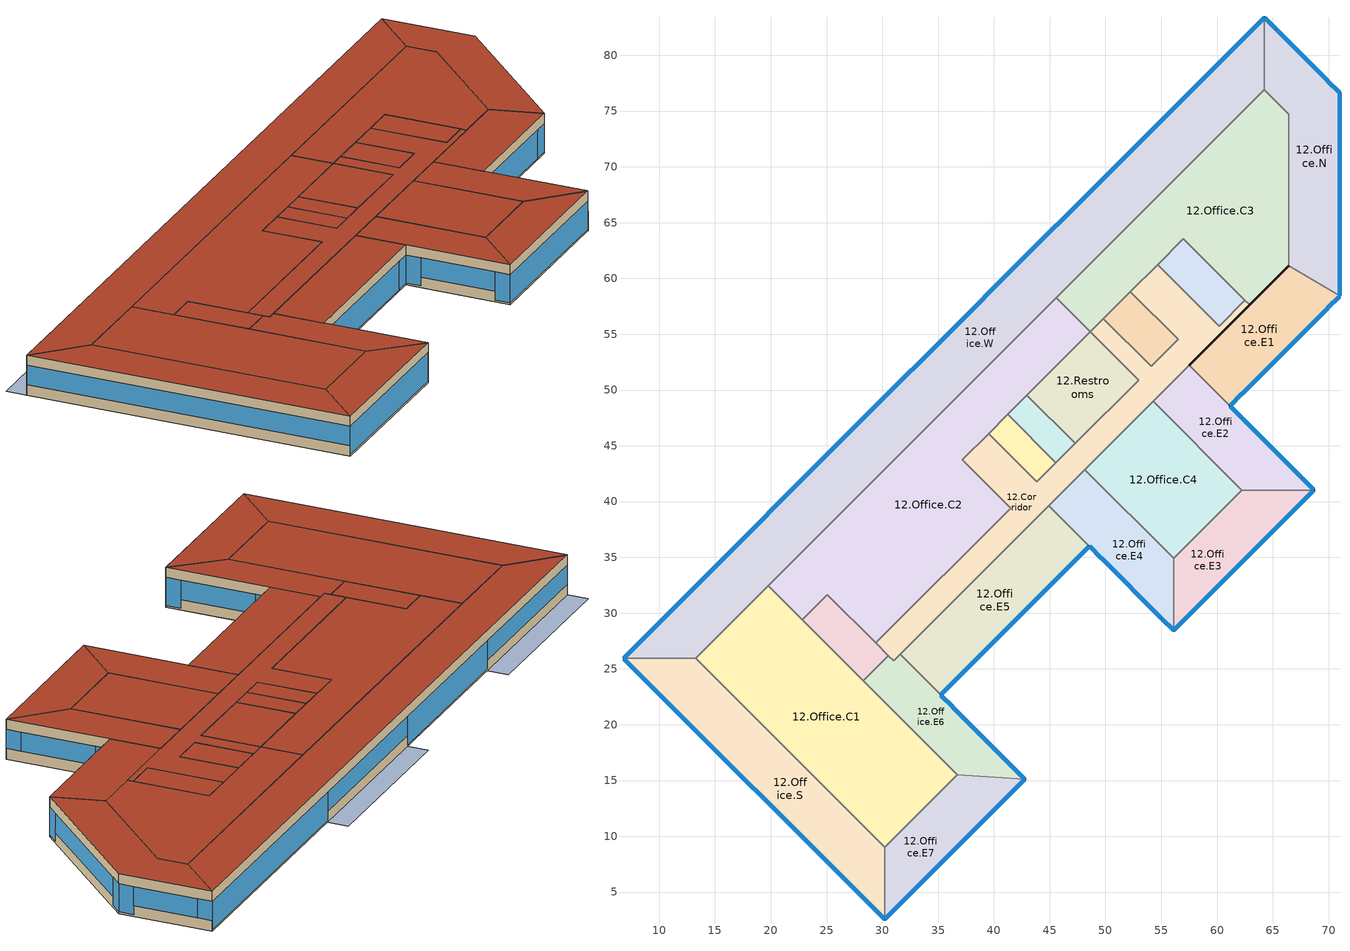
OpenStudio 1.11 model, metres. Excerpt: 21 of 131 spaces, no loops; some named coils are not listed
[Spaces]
12.Office.E7
 floor to 9-11.Office.E7: 36.71,15.5 42.79,15.11 30.22,2.54 30.22,9 z21.79
 wall outside: 30.22,2.54 42.79,15.11 z21.79:25.91
 wall to 12.Office.E6: 42.79,15.11 36.71,15.5 z21.79:25.91
 wall to 12.Office.S: 30.22,9 30.22,2.54 z21.79:25.91
 wall to 12.Office.C1: 36.71,15.5 30.22,9 z21.79:25.91
 window: 30.23,2.56 42.77,15.09 z21.97:24.87
 roof outside: 30.22,2.54 42.79,15.11 36.71,15.5 30.22,9 z25.91
12.Office.S
 floor to 9-11.Office.S: 6.8,25.95 13.27,25.95 30.22,9 30.22,2.54 z21.79
 wall outside: 6.8,25.95 30.22,2.54 z21.79:25.91
 wall to 12.Office.W: 13.27,25.95 6.8,25.95 z21.79:25.91
 wall to 12.Office.C1: 30.22,9 13.27,25.95 z21.79:25.91
 window: 6.82,25.93 30.2,2.56 z22.89:24.87
 roof outside: 30.22,2.54 30.22,9 13.27,25.95 6.8,25.95 z25.91
12.Office.E6
 floor to 9-11.Office.E6: 30.54,26.19 31.02,25.72 31.6,26.3 42.79,15.11 36.71,15.5 28.28,23.93 z21.79
 wall outside: 42.79,15.11 35.23,22.67 z21.79:25.91
 wall to 12.Office.C1: 28.28,23.93 36.71,15.5 z21.79:25.91
 wall to 12.Stairs.S: 30.54,26.19 28.28,23.93 z21.79:25.91
 wall to 12.Corridor: 31.6,26.3 31.02,25.72 30.54,26.19 z21.79:25.91
 wall to 12.Office.E5: 35.23,22.67 31.6,26.3 z21.79:25.91
 window: 36.31,21.59 35.25,22.65 / 42.77,15.13 41.71,16.19 z21.97:24.87; 41.69,16.21 36.33,21.57 z22.89:24.87
 roof outside: 42.79,15.11 31.6,26.3 31.02,25.72 30.54,26.19 28.28,23.93 36.71,15.5 z25.91
12.Office.E4
 floor to 9-11.Office.E4: 48.16,42.86 56.12,34.9 56.12,28.44 44.93,39.63 z21.79
 wall outside: 48.56,36 56.12,28.44 z21.79:25.91
 wall to 12.Office.C4: 56.12,34.9 48.16,42.86 z21.79:25.91
 wall to 12.Office.E3: 56.12,28.44 56.12,34.9 z21.79:25.91
 wall to 12.Corridor: 48.16,42.86 44.93,39.63 z21.79:25.91
 wall to 12.Office.E5: 44.93,39.63 48.56,36 z21.79:25.91
 window: 49.66,34.9 55.02,29.53 z22.89:24.87; 48.58,35.98 49.64,34.92 / 55.04,29.52 56.1,28.46 z21.97:24.87
 roof outside: 56.12,28.44 56.12,34.9 48.16,42.86 44.93,39.63 z25.91
12.Office.E3
 floor to 9-11.Office.E3: 62.24,41.02 68.7,41.02 56.12,28.44 56.12,34.9 z21.79
 wall outside: 56.12,28.44 68.7,41.02 z21.79:25.91
 wall to 12.Office.C4: 62.24,41.02 56.12,34.9 z21.79:25.91
 wall to 12.Office.E2: 68.7,41.02 62.24,41.02 z21.79:25.91
 window: 56.13,28.46 68.68,41.01 z21.97:24.87
 roof outside: 68.7,41.02 62.24,41.02 56.12,34.9 56.12,28.44 z25.91
12.Office.E2
 floor to 9-11.Office.E2: 54.28,48.98 57.51,52.21 68.7,41.02 62.24,41.02 z21.79
 wall outside: 68.7,41.02 61.15,48.58 z21.79:25.91
 wall to 12.Office.C4: 54.28,48.98 62.24,41.02 z21.79:25.91
 wall to 12.Corridor: 57.51,52.21 54.28,48.98 z21.79:25.91
 wall to 12.Office.E1: 61.15,48.58 57.51,52.21 z21.79:25.91
 window: 68.68,41.04 67.62,42.1 z22.88:24.86; 67.61,42.12 62.24,47.49 z22.89:24.87; 62.22,47.5 61.16,48.56 z21.97:24.87
 roof outside: 68.7,41.02 57.51,52.21 54.28,48.98 62.24,41.02 z25.91
12.Office.C1
 floor to 9-11.Office.C1: 19.76,32.44 36.71,15.5 30.22,9 13.27,25.95 z21.79
 wall to 12.Office.W: 19.76,32.44 13.27,25.95 z21.79:25.91
 wall to 12.Office.C2: 22.82,29.39 19.76,32.44 z21.79:25.91
 wall to 12.Stairs.S: 28.28,23.93 22.82,29.39 z21.79:25.91
 roof outside: 36.71,15.5 19.76,32.44 13.27,25.95 30.22,9 z25.91
12.Office.C4
 floor to 9-11.Office.C4: 54.28,48.98 62.24,41.02 56.12,34.9 48.16,42.86 z21.79
 wall to 12.Corridor: 54.28,48.98 48.16,42.86 z21.79:25.91
 roof outside: 62.24,41.02 54.28,48.98 48.16,42.86 56.12,34.9 z25.91
12.Office.E5
 floor to 9-11.Office.E5: 44.93,39.63 48.56,36 35.23,22.67 31.6,26.3 z21.79
 wall outside: 35.23,22.67 48.56,36 z21.79:25.91
 wall to 12.Corridor: 44.93,39.63 31.6,26.3 z21.79:25.91
 window: 35.25,22.69 36.31,23.75 / 36.33,23.76 47.46,34.9 / 47.48,34.92 48.54,35.98 z21.97:24.87
 roof outside: 48.56,36 44.93,39.63 31.6,26.3 35.23,22.67 z25.91
12.Office.E1
 floor to 9-11.Office.E1: 66.44,61.14 71.01,58.44 61.15,48.58 57.51,52.21 z21.79
 wall outside: 61.15,48.58 71.01,58.44 z21.79:25.91
 wall to 12.Office.N: 71.01,58.44 66.44,61.14 z21.79:25.91
 window: 61.16,48.6 62.22,49.66 / 62.24,49.68 69.91,57.35 / 69.93,57.37 70.99,58.43 z21.97:24.87
 roof outside: 71.01,58.44 66.44,61.14 57.51,52.21 61.15,48.58 z25.91
12.Office.N
 floor to 9-11.Office.N: 64.25,83.39 71.02,76.62 71.01,58.44 66.44,61.14 66.45,74.72 64.25,76.93 z21.79
 wall outside: 71.01,58.44 71.02,76.62 64.25,83.39 z21.79:25.91
 wall to 12.Office.C3: 64.25,76.93 66.45,74.72 66.44,61.14 z21.79:25.91
 wall to 12.Office.W: 64.25,83.39 64.25,76.93 z21.79:25.91
 window: 69.93,77.71 65.34,82.3 / 65.32,82.31 64.26,83.37 / 71.01,59.99 71.02,75.07 z22.89:24.87; 71,76.63 69.94,77.69 / 71.01,58.47 71.01,59.97 / 71.02,75.09 71.02,76.59 z21.97:24.87
 roof outside: 71.01,58.44 71.02,76.62 64.25,83.39 64.25,76.93 66.45,74.72 66.44,61.14 z25.91
12.Corridor
 floor to 9-11.Corridor: 54.67,61.24 60.18,55.73 62.5,58.05 62.92,57.62 31.02,25.72 29.41,27.33 41.49,39.42 37.17,43.74 39.52,46.09 43.85,41.77 52.97,50.89 48.64,55.22 49.82,56.39 54.09,52.12 56.51,54.54 52.24,58.81 z21.79
 wall outside: 57.51,52.21 62.92,57.62 z21.79:25.91
 wall to 12.Ele.S: 45.57,43.49 43.85,41.77 39.52,46.09 z21.79:25.91
 wall to 12.Mech: 47.29,45.21 45.57,43.49 z21.79:25.91
 wall to 12.Restrooms: 48.64,55.22 52.97,50.89 47.29,45.21 z21.79:25.91
 wall to 12.Office.C3: 49.82,56.39 48.64,55.22 / 54.67,61.24 52.24,58.81 / 62.92,57.62 62.5,58.05 z21.79:25.91
 wall to 12.Ele.N: 52.24,58.81 56.51,54.54 54.09,52.12 49.82,56.39 z21.79:25.91
 wall to 12.Stairs.N: 62.5,58.05 60.18,55.73 54.67,61.24 z21.79:25.91
 wall to 12.Stairs.S: 29.41,27.33 30.54,26.19 z21.79:25.91
 wall to 12.Office.C2: 39.52,46.09 37.17,43.74 41.49,39.42 29.41,27.33 z21.79:25.91
 roof outside: 62.92,57.62 62.5,58.05 60.18,55.73 54.67,61.24 52.24,58.81 56.51,54.54 54.09,52.12 49.82,56.39 48.64,55.22 52.97,50.89 43.85,41.77 39.52,46.09 37.17,43.74 41.49,39.42 29.41,27.33 31.02,25.72 z25.91
12.Office.C3
 floor to 9-11.Office.C3: 64.25,76.93 66.45,74.72 66.44,61.14 62.92,57.62 56.99,63.56 48.64,55.22 45.59,58.27 z21.79
 wall outside: 62.92,57.62 66.44,61.14 z21.79:25.91
 wall to 12.Office.C2: 45.59,58.27 48.64,55.22 z21.79:25.91
 wall to 12.Office.W: 64.25,76.93 45.59,58.27 z21.79:25.91
 wall to 12.Stairs.N: 54.67,61.24 56.99,63.56 62.5,58.05 z21.79:25.91
 wall to 12.Ele.N: 49.82,56.39 52.24,58.81 z21.79:25.91
 roof outside: 66.44,61.14 66.45,74.72 64.25,76.93 45.59,58.27 48.64,55.22 56.99,63.56 62.92,57.62 z25.91
12.Stairs.N
 floor to 9-11.Stairs.N: 56.99,63.56 62.5,58.05 60.18,55.73 54.67,61.24 z21.79
 roof outside: 62.5,58.05 56.99,63.56 54.67,61.24 60.18,55.73 z25.91
12.Stairs.S
 floor to 9-11.Stairs.S: 25.08,31.65 30.54,26.19 28.28,23.93 22.82,29.39 z21.79
 wall to 12.Office.C2: 29.41,27.33 25.08,31.65 22.82,29.39 z21.79:25.91
 roof outside: 30.54,26.19 25.08,31.65 22.82,29.39 28.28,23.93 z25.91
12.Office.C2
 floor to 9-11.Office.C2: 45.59,58.27 48.64,55.22 37.17,43.74 41.49,39.42 29.41,27.33 25.08,31.65 22.82,29.39 19.76,32.44 z21.79
 wall to 12.Office.W: 45.59,58.27 19.76,32.44 z21.79:25.91
 wall to 12.Restrooms: 42.96,49.53 48.64,55.22 z21.79:25.91
 wall to 12.Mech: 41.24,47.81 42.96,49.53 z21.79:25.91
 wall to 12.Ele.S: 39.52,46.09 41.24,47.81 z21.79:25.91
 roof outside: 41.49,39.42 37.17,43.74 48.64,55.22 45.59,58.27 19.76,32.44 22.82,29.39 25.08,31.65 29.41,27.33 z25.91
12.Ele.S
 floor to 9-11.Ele.S: 41.24,47.81 45.57,43.49 43.85,41.77 39.52,46.09 z21.79
 wall to 12.Mech: 45.57,43.49 41.24,47.81 z21.79:25.91
 roof outside: 45.57,43.49 41.24,47.81 39.52,46.09 43.85,41.77 z25.91
12.Mech
 floor to 9-11.Mech: 42.96,49.53 47.29,45.21 45.57,43.49 41.24,47.81 z21.79
 wall to 12.Restrooms: 47.29,45.21 42.96,49.53 z21.79:25.91
 roof outside: 47.29,45.21 42.96,49.53 41.24,47.81 45.57,43.49 z25.91
12.Restrooms
 floor to 9-11.Restrooms: 48.64,55.22 52.97,50.89 47.29,45.21 42.96,49.53 z21.79
 roof outside: 52.97,50.89 48.64,55.22 42.96,49.53 47.29,45.21 z25.91
12.Ele.N
 floor to 9-11.Ele.N: 52.24,58.81 56.51,54.54 54.09,52.12 49.82,56.39 z21.79
 roof outside: 56.51,54.54 52.24,58.81 49.82,56.39 54.09,52.12 z25.91
12.Office.W
 floor to 9-11.Office.W: 64.25,83.39 64.25,76.93 13.27,25.95 6.8,25.95 z21.79
 wall outside: 64.25,83.39 6.8,25.95 z21.79:25.91
 window: 19.74,38.88 6.82,25.97 / 45.6,64.74 32.67,51.81 z22.89:24.87; 32.65,51.79 19.75,38.9 / 64.23,83.37 45.62,64.76 z21.97:24.87
 roof outside: 64.25,76.93 64.25,83.39 6.8,25.95 13.27,25.95 z25.91
shading: 18.23,40.39 19.74,38.88 6.8,25.95 5.29,27.46 z21.79; 44.09,66.25 45.6,64.74 32.67,51.81 31.16,53.32 z21.79
[Building]
Building 1: Space Type=90.1-2007 - LrgHotel - GuestRoom; Default Construction Set=Proposed Wall 0.2 Spandrel; Default Schedule Set=90.1-2007 - LrgHotel - GuestRoom Schedule Set
[ClimateZones]
Climate Zone Institution Name 1=ASHRAE; Climate Zone Document Name 1=ANSI/ASHRAE Standard 169; Climate Zone Document Year 1=2006; Climate Zone Institution Name 2=CEC; Climate Zone Document Name 2=California Climate Zone Descriptions; Climate Zone Document Year 2=1995
[Site]
Denver Intl Ap: Latitude {deg}=39.83; Longitude {deg}=-104.65; Time Zone {hr}=-7; Elevation {m}=1650
[SizingPeriod:DesignDay] Barometric Pressure {Pa}=83011; Sky Clearness=0; Rain Indicator=0; Snow Indicator=0; Day of Month=21; Daylight Saving Time Indicator=0; Dry-Bulb Temperature Range Modifier Type=DefaultMultipliers
Name | Maximum Dry-Bulb Temperature {C} | Daily Dry-Bulb Temperature Range {deltaC} | Humidity Indicating Conditions at Maximum Dry-Bulb | Wind Speed {m/s} | Wind Direction {deg} | Month | Day Type | Humidity Indicating Type | Solar Model Indicator | ASHRAE Taub | ASHRAE Taud
Denver Intl Ap Ann Clg .4% Condns DP=>MDB | 19.9 | 15.2 | 16 | 4.2 | 80 | 7 | SummerDesignDay | Dewpoint | ASHRAETau | 0.424 | 2.012
Denver Intl Ap Ann Hum_n 99.6% Condns DP=>MCDB | -11.7 | 0 | -21.5 | 3.3 | 160 | 12 | WinterDesignDay | Dewpoint | ASHRAEClearSky
Denver Intl Ap Ann Clg .4% Condns DB=>MWB | 34.6 | 15.2 | 15.7 | 4.2 | 80 | 7 | SummerDesignDay | Wetbulb | ASHRAETau | 0.424 | 2.012
Denver Intl Ap Ann Clg .4% Condns WB=>MDB | 27.3 | 15.2 | 18.3 | 4.2 | 80 | 7 | SummerDesignDay | Wetbulb | ASHRAETau | 0.424 | 2.012
Denver Intl Ap Ann Clg .4% Condns Enth=>MDB | 27 | 15.2 | 58300 | 4.2 | 80 | 7 | SummerDesignDay | Enthalpy | ASHRAETau | 0.424 | 2.012
Denver Intl Ap Ann Htg 99.6% Condns DB | -17.4 | 0 | -17.4 | 3.3 | 160 | 12 | WinterDesignDay | Wetbulb | ASHRAEClearSky
Denver Intl Ap Ann Htg Wind 99.6% Condns WS=>MCDB | 1.8 | 0 | 1.8 | 14.1 | 160 | 12 | WinterDesignDay | Wetbulb | ASHRAEClearSky
[Construction]
ExtSlabCarpet 4in ClimateZone 1-8: MAT-CC05 4 HW CONCRETE, CP02 CARPET PAD
Exterior Door: F08 Metal surface, I01 25mm insulation board
Interior Ceiling: M11 100mm lightweight concrete, F05 Ceiling air space resistance, F16 Acoustic tile
Interior Door; Interior Partition: G05 25mm wood
Interior Floor: F16 Acoustic tile, F05 Ceiling air space resistance, M11 100mm lightweight concrete
Interior Wall: G01a 19mm gypsum board, F04 Wall air space resistance, G01a 19mm gypsum board
Interior Window; Interior Window 1; Interior Window 2: Clear 3mm
90.1-2007 Nonres 5B Roof IEAD: Roof Membrane 1, Roof Insulation [14], Metal Decking 1
90.1-2007 Nonres 5B Skylight without Curb: Theoretical Glass [146]
Low-e Low SHGC Window Construction: Low-e Low SHGC Glass Material
Spandrel Wall: MAT-SHEATH 1, Wall Insulation Spandrel_R-value to: 2.490221628296452 (ft^2*h*R/Btu), 1/2IN Gypsum 1
[Material] Thermal Absorptance=0.9
Name | Roughness | Thickness {m} | Conductivity {W/m-K} | Density {kg/m3} | Specific Heat {J/kg-K} | Solar Absorptance | Visible Absorptance
MAT-CC05 4 HW CONCRETE | Rough | 0.1016 | 1.311 | 2240 | 836.8 | 0.7 | 0.7
F08 Metal surface | Smooth | 0.0008 | 45.28 | 7824 | 500 | 0.7 | 0.7
I01 25mm insulation board | MediumRough | 0.0254 | 0.03 | 43 | 1210 | 0.7 | 0.7
M11 100mm lightweight concrete | MediumRough | 0.1016 | 0.53 | 1280 | 840 | 0.7 | 0.7
F16 Acoustic tile | MediumSmooth | 0.0191 | 0.06 | 368 | 590 | 0.7 | 0.7
G05 25mm wood | MediumSmooth | 0.0254 | 0.15 | 608 | 1630 | 0.7 | 0.7
G01a 19mm gypsum board | MediumSmooth | 0.019 | 0.16 | 800 | 1090 | 0.7 | 0.7
1/2IN Gypsum 1 | Smooth | 0.01271 | 0.16 | 784.9 | 830 | 0.92 | 0.92
Roof Insulation [14] | MediumRough | 0.167335 | 0.049 | 265 | 836.8 | 0.7 | 0.7
Roof Membrane 1 | VeryRough | 0.0095 | 0.16 | 1121.29 | 1460 | 0.7 | 0.7
Metal Decking 1 | MediumSmooth | 0.001524 | 45.006 | 7680 | 418.4 | 0.7 | 0.3
Wall Insulation Spandrel_R-value to: 2.490221628296452 (ft^2*h*R/Btu) | MediumRough | 0.0197349 | 0.045 | 265 | 836.8 | 0.7 | 0.7
[Material:NoMass] Thermal Absorptance=0.9; Solar Absorptance=0.7
Name | Roughness | Thermal Resistance {m2-K/W} | Visible Absorptance
CP02 CARPET PAD | Smooth | 0.1 | 0.8
MAT-SHEATH 1 | Rough | 0.36256 | 0.7
[WindowMaterial:Glazing] Optical Data Type=SpectralAverage; Thickness {m}=0.003; Infrared Transmittance at Normal Incidence=0
Name | Solar Transmittance at Normal Incidence | Front Side Solar Reflectance at Normal Incidence | Back Side Solar Reflectance at Normal Incidence | Visible Transmittance at Normal Incidence | Front Side Visible Reflectance at Normal Incidence | Back Side Visible Reflectance at Normal Incidence | Front Side Infrared Hemispherical Emissivity | Back Side Infrared Hemispherical Emissivity | Conductivity {W/m-K} | Dirt Correction Factor for Solar and Visible Transmittance | Solar Diffusing
Clear 3mm | 0.837 | 0.075 | 0 | 0.898 | 0.081 | 0 | 0.84 | 0.84 | 0.9 | 1 | Yes
Theoretical Glass [146] | 0.481761 | 0.468239 | 0.468239 | 0.621562 | 0.328438 | 0.328438 | 0.9 | 0.9 | 0.03026
[WindowMaterial:SimpleGlazingSystem]
Low-e Low SHGC Glass Material: U-Factor {W/m2-K}=2.1691; Solar Heat Gain Coefficient=0.236; Visible Transmittance=0.438
[Material:AirGap]
Name | Thermal Resistance {m2-K/W}
F05 Ceiling air space resistance | 0.18
F04 Wall air space resistance | 0.15
[DefaultSurfaceConstructions]
Name | Floor Construction | Wall Construction | Roof Ceiling Construction
Default Surface Constructions 2 | Interior Floor | Interior Wall | Interior Ceiling
Default Surface Constructions 3 | ExtSlabCarpet 4in ClimateZone 1-8 | ExtSlabCarpet 4in ClimateZone 1-8 | ExtSlabCarpet 4in ClimateZone 1-8
Default Surface Constructions 1 adj ext wall insulation adj ext wall insulation adj ext wall insulation | ExtSlabCarpet 4in ClimateZone 1-8 | Spandrel Wall | 90.1-2007 Nonres 5B Roof IEAD
[DefaultSubSurfaceConstructions]
Name | Fixed Window Construction | Operable Window Construction | Door Construction | Skylight Construction | Tubular Daylight Dome Construction | Tubular Daylight Diffuser Construction
Default Sub Surface Constructions 1 | Low-e Low SHGC Window Construction | Low-e Low SHGC Window Construction | Exterior Door | 90.1-2007 Nonres 5B Skylight without Curb | Interior Window 2 | Interior Window 1
Default Sub Surface Constructions 2 | Interior Window | Interior Window | Interior Door
[DefaultConstructionSet]
Proposed Wall 0.2 Spandrel: Default Exterior Surface Constructions=Default Surface Constructions 1 adj ext wall insulation adj ext wall insulation adj ext wall insulation; Default Interior Surface Constructions=Default Surface Constructions 2; Default Ground Contact Surface Constructions=Default Surface Constructions 3; Default Exterior SubSurface Constructions=Default Sub Surface Constructions 1; Default Interior SubSurface Constructions=Default Sub Surface Constructions 2; Interior Partition Construction=Interior Partition
[SpaceType]
Name | Default Schedule Set | Design Specification Outdoor Air Object | Standards Building Type | Standards Space Type
90.1-2007 - LrgHotel - GuestRoom | 90.1-2007 - LrgHotel - GuestRoom Schedule Set | 90.1-2007 - LrgHotel - GuestRoom Ventilation | LargeHotel | GuestRoom
90.1-2007 - LrgHotel - Mechanical | 90.1-2007 - LrgHotel - Mechanical Schedule Set | 90.1-2007 - LrgHotel - Mechanical Ventilation | LargeHotel | Mechanical
Elevator Space Type |  |  | LargeHotel | Corridor
Stairs Space Type | 90.1-2007 - LrgHotel - Corridor Schedule Set | 90.1-2007 - LrgHotel - Corridor Ventilation | Office | Stair
Office | Office Schedule Set | 90.1-2007 - LrgHotel - Office Ventilation | Office | OpenOffice
90.1-2007 - LrgHotel - Restroom | 90.1-2007 - LrgHotel - Corridor Schedule Set | 90.1-2007 - LrgHotel - Restroom Ventilation | LargeHotel | Corridor
Office Corridor | Office Schedule Set | 90.1-2007 - LrgHotel - Office Ventilation | Office | Corridor
[DefaultScheduleSet] Infiltration Schedule=LargeHotel Infil Quarter On
Name | Number of People Schedule | People Activity Level Schedule | Lighting Schedule | Electric Equipment Schedule
90.1-2007 - LrgHotel - Corridor Schedule Set | LargeHotel Bldg Occ | LargeHotel Activity | LargeHotel Bldg Light
90.1-2007 - LrgHotel - GuestRoom Schedule Set | LargeHotel GuestRoom Occ | LargeHotel Activity | LargeHotel Bldg Light | LargeHotel GuestRoom Equip
90.1-2007 - LrgHotel - Mechanical Schedule Set |  |  | LargeHotel Bldg Light | LargeHotel Bldg Equip
Office Schedule Set | Office Occupancy Sch | LargeHotel Activity | Office Lighting Sch | Office Equipment Sch
[Lights:Definition] Design Level Calculation Method=Watts/Area
Name | Watts per Space Floor Area {W/m2} | Fraction Visible
90.1-2007 - LrgHotel - Corridor Lights Definition | 5.59723
90.1-2007 - LrgHotel - GuestRoom Lights Definition | 10.5486
90.1-2007 - LrgHotel - Mechanical Lights Definition | 16.1459
90.1-2007 - LrgHotel - Office Lights Definition | 11.8403
90.1-2007 - LrgHotel - Restroom Lights Definition | 7.85765 | 0
[Lights]
Name | Lights Definition | Space or SpaceType
90.1-2007 - LrgHotel - GuestRoom Lights | 90.1-2007 - LrgHotel - GuestRoom Lights Definition | 90.1-2007 - LrgHotel - GuestRoom
90.1-2007 - LrgHotel - Mechanical Lights | 90.1-2007 - LrgHotel - Mechanical Lights Definition | 90.1-2007 - LrgHotel - Mechanical
90.1-2007 - LrgHotel - Corridor Lights 1 | 90.1-2007 - LrgHotel - Corridor Lights Definition | Stairs Space Type
90.1-2007 - LrgHotel - Lobby Lights 1 | 90.1-2007 - LrgHotel - Office Lights Definition | Office
90.1-2007 - LrgHotel - Corridor Lights 5 | 90.1-2007 - LrgHotel - Restroom Lights Definition | 90.1-2007 - LrgHotel - Restroom
90.1-2007 - LrgHotel - Lobby Lights 3 | 90.1-2007 - LrgHotel - Corridor Lights Definition | Office Corridor
[DesignSpecification:OutdoorAir] Outdoor Air Method=Sum
Name | Outdoor Air Flow per Floor Area {m3/s-m2} | Outdoor Air Flow per Person {m3/s-person}
90.1-2007 - LrgHotel - Corridor Ventilation | 0.0003048
90.1-2007 - LrgHotel - GuestRoom Ventilation; 90.1-2007 - LrgHotel - Office Ventilation | 0.0003048 | 0.00235974
90.1-2007 - LrgHotel - Mechanical Ventilation | 0.0006096
90.1-2007 - LrgHotel - Restroom Ventilation | 0.0003048 | 0
[People:Definition] Number of People Calculation Method=People/Area; Fraction Radiant=0.3
Name | People per Space Floor Area {person/m2}
90.1-2007 - LrgHotel - Corridor People Definition | 0.0107639
90.1-2007 - LrgHotel - GuestRoom People Definition | 0.0384272
90.1-2007 - LrgHotel - Office People Definition | 0.0511286
90.1-2007 - LrgHotel - Restroom People Definition | 0.107639
[People]
Name | People Definition | Space or SpaceType
90.1-2007 - LrgHotel - GuestRoom People | 90.1-2007 - LrgHotel - GuestRoom People Definition | 90.1-2007 - LrgHotel - GuestRoom
90.1-2007 - LrgHotel - Corridor People 1 | 90.1-2007 - LrgHotel - Corridor People Definition | Stairs Space Type
90.1-2007 - LrgHotel - Lobby People 1 | 90.1-2007 - LrgHotel - Office People Definition | Office
90.1-2007 - LrgHotel - Corridor People 5 | 90.1-2007 - LrgHotel - Restroom People Definition | 90.1-2007 - LrgHotel - Restroom
90.1-2007 - LrgHotel - Lobby People 3 | 90.1-2007 - LrgHotel - Corridor People Definition | Office Corridor
[SpaceInfiltration:DesignFlowRate] Design Flow Rate Calculation Method=Flow/ExteriorArea; Flow per Exterior Surface Area {m3/s-m2}=0.000226568
Name | Space or SpaceType
90.1-2007 - LrgHotel - GuestRoom Infiltration | 90.1-2007 - LrgHotel - GuestRoom
90.1-2007 - LrgHotel - Mechanical Infiltration | 90.1-2007 - LrgHotel - Mechanical
90.1-2007 - LrgHotel - Corridor Infiltration 1 | Stairs Space Type
90.1-2007 - LrgHotel - Lobby Infiltration 1 | Office
90.1-2007 - LrgHotel - Corridor Infiltration 5 | 90.1-2007 - LrgHotel - Restroom
90.1-2007 - LrgHotel - Lobby Infiltration 3 | Office Corridor
[ElectricEquipment:Definition] Design Level Calculation Method=Watts/Area
Name | Watts per Space Floor Area {W/m2}
90.1-2007 - LrgHotel - GuestRoom Electric Equipment Definition | 7.31946
90.1-2007 - LrgHotel - Mechanical Electric Equipment Definition | 2.79862
Elevator Load | 55.9723
90.1-2007 - LrgHotel - Office Electric Equipment Definition | 6.8889
[ElectricEquipment]
Name | Electric Equipment Definition | Space or SpaceType | Schedule
90.1-2007 - LrgHotel - GuestRoom Electric Equipment | 90.1-2007 - LrgHotel - GuestRoom Electric Equipment Definition | 90.1-2007 - LrgHotel - GuestRoom
90.1-2007 - LrgHotel - Mechanical Electric Equipment | 90.1-2007 - LrgHotel - Mechanical Electric Equipment Definition | 90.1-2007 - LrgHotel - Mechanical
Electric Equipment 1 | Elevator Load | Elevator Space Type | Elevator Residential Sch
90.1-2007 - LrgHotel - Lobby Electric Equipment 1 | 90.1-2007 - LrgHotel - Office Electric Equipment Definition | Office
[ThermostatSetpoint:DualSetpoint]
Name | Heating Setpoint Temperature Schedule | Cooling Setpoint Temperature Schedule
12.Restrooms Zone Thermostat | LargeHotel HtgSetp | LargeHotel ClgSetp
12.Ele.S Zone Thermostat; 12.Stairs.N Zone Thermostat; 12.Ele.N Zone Thermostat; 12.Stairs.S Zone Thermostat; 12.Mech Zone Thermostat | Unit Heater Htg Sch | Unit Heater Clg Sch
12.Office.C4 Zone Thermostat; 12.Office.E6 Zone Thermostat; 12.Corridor Zone Thermostat; 12.Office.E4 Zone Thermostat; 12.Office.C3 Zone Thermostat; 12.Office.E1 Zone Thermostat; 12.Office.E2 Zone Thermostat; 12.Office.C2 Zone Thermostat; 12.Office.C1 Zone Thermostat; 12.Office.E5 Zone Thermostat; 12.Office.S Zone Thermostat; 12.Office.N Zone Thermostat; 12.Office.W Zone Thermostat; 12.Office.E3 Zone Thermostat; 12.Office.E7 Zone Thermostat | Office Htg Sch 1 | Office Clg Sch
[Space] Building Story=Lvl 12
Name | Space Type | Thermal Zone
12.Office.E7 | Office | 12.Office.E7 Zone
12.Office.S | Office | 12.Office.S Zone
12.Office.E6 | Office | 12.Office.E6 Zone
12.Office.E4 | Office | 12.Office.E4 Zone
12.Office.E3 | Office | 12.Office.E3 Zone
12.Office.E2 | Office | 12.Office.E2 Zone
12.Office.C1 | Office | 12.Office.C1 Zone
12.Office.C4 | Office | 12.Office.C4 Zone
12.Office.E5 | Office | 12.Office.E5 Zone
12.Office.E1 | Office | 12.Office.E1 Zone
12.Office.N | Office | 12.Office.N Zone
12.Corridor | Office Corridor | 12.Corridor Zone
12.Office.C3 | Office | 12.Office.C3 Zone
12.Stairs.N | Stairs Space Type | 12.Stairs.N Zone
12.Stairs.S | Stairs Space Type | 12.Stairs.S Zone
12.Office.C2 | Office | 12.Office.C2 Zone
12.Ele.S | Elevator Space Type | 12.Ele.S Zone
12.Mech | 90.1-2007 - LrgHotel - Mechanical | 12.Mech Zone
12.Restrooms | 90.1-2007 - LrgHotel - Restroom | 12.Restrooms Zone
12.Ele.N | Elevator Space Type | 12.Ele.N Zone
12.Office.W | Office | 12.Office.W Zone
[BuildingStory]
Lvl 12
[ThermalZone] Use Ideal Air Loads=No
Name | Thermostat
12.Office.C4 Zone | 12.Office.C4 Zone Thermostat
12.Ele.S Zone | 12.Ele.S Zone Thermostat
12.Office.E6 Zone | 12.Office.E6 Zone Thermostat
12.Corridor Zone | 12.Corridor Zone Thermostat
12.Stairs.N Zone | 12.Stairs.N Zone Thermostat
12.Ele.N Zone | 12.Ele.N Zone Thermostat
12.Restrooms Zone | 12.Restrooms Zone Thermostat
12.Stairs.S Zone | 12.Stairs.S Zone Thermostat
12.Office.E4 Zone | 12.Office.E4 Zone Thermostat
12.Mech Zone | 12.Mech Zone Thermostat
12.Office.C3 Zone | 12.Office.C3 Zone Thermostat
12.Office.E1 Zone | 12.Office.E1 Zone Thermostat
12.Office.E2 Zone | 12.Office.E2 Zone Thermostat
12.Office.C2 Zone | 12.Office.C2 Zone Thermostat
12.Office.C1 Zone | 12.Office.C1 Zone Thermostat
12.Office.E5 Zone | 12.Office.E5 Zone Thermostat
12.Office.S Zone | 12.Office.S Zone Thermostat
12.Office.N Zone | 12.Office.N Zone Thermostat
12.Office.W Zone | 12.Office.W Zone Thermostat
12.Office.E3 Zone | 12.Office.E3 Zone Thermostat
12.Office.E7 Zone | 12.Office.E7 Zone Thermostat
[Coil:Heating:Electric] Availability Schedule=Always On Discrete
Coil Heating Electric 29; Coil Heating Electric 30; Coil Heating Electric 31; Coil Heating Electric 32; Coil Heating Electric 33; Coil Heating Electric 34; Coil Heating Electric 35; Coil Heating Electric 37; Coil Heating Electric 38; Coil Heating Electric 39; Coil Heating Electric 40; Coil Heating Electric 41
[ZoneHVAC:UnitHeater] Availability Schedule=Always On Discrete; Maximum Supply Air Flow Rate {m3/s}=autosize; Fan Control Type=OnOff; Minimum Hot Water Flow Rate {m3/s}=0; Heating Convergence Tolerance=0.001
Name | Supply Air Fan | Heating Coil
4.Stairs.N Zone Unit Heater | Fan Constant Volume 1 | Coil Heating Electric 1
8.Stairs.N Zone Unit Heater | Fan Constant Volume 2 | Coil Heating Electric 2
2-3.Stairs.N Zone Unit Heater | Fan Constant Volume 3 | Coil Heating Electric 3
4.Mech Zone Unit Heater | Fan Constant Volume 5 | Coil Heating Electric 5
12.Ele.N Zone Unit Heater | Fan Constant Volume 6 | Coil Heating Electric 6
1.Ele.N Zone Unit Heater | Fan Constant Volume 7 | Coil Heating Electric 7
5-7.Stairs.N Zone Unit Heater | Fan Constant Volume 8 | Coil Heating Electric 8
1.Mech.W Zone Unit Heater | Fan Constant Volume 9 | Coil Heating Electric 9
9-11.Stairs.N Zone Unit Heater | Fan Constant Volume 10 | Coil Heating Electric 10
9-11.Ele.S Zone Unit Heater | Fan Constant Volume 11 | Coil Heating Electric 11
4.Ele.S Zone Unit Heater | Fan Constant Volume 12 | Coil Heating Electric 12
5-7.Mech Zone Unit Heater | Fan Constant Volume 14 | Coil Heating Electric 14
2-3.Stairs.S Zone Unit Heater | Fan Constant Volume 15 | Coil Heating Electric 15
1.Stair.E Zone Unit Heater | Fan Constant Volume 16 | Coil Heating Electric 16
8.Ele.S Zone Unit Heater | Fan Constant Volume 17 | Coil Heating Electric 17
4.Ele.N Zone Unit Heater | Fan Constant Volume 18 | Coil Heating Electric 18
1.Ele.S Zone Unit Heater | Fan Constant Volume 19 | Coil Heating Electric 19
4.Ele.E Zone Unit Heater | Fan Constant Volume 20 | Coil Heating Electric 20
9-11.Ele.N Zone Unit Heater | Fan Constant Volume 21 | Coil Heating Electric 21
5-7.Stairs.S Zone Unit Heater | Fan Constant Volume 22 | Coil Heating Electric 22
8.Ele.N Zone Unit Heater | Fan Constant Volume 23 | Coil Heating Electric 23
12.Stairs.N Zone Unit Heater | Fan Constant Volume 25 | Coil Heating Electric 25
1.Stairs.S Zone Unit Heater | Fan Constant Volume 26 | Coil Heating Electric 26
1.Stairs.N Zone Unit Heater | Fan Constant Volume 27 | Coil Heating Electric 27
9-11.Stairs.S Zone Unit Heater | Fan Constant Volume 28 | Coil Heating Electric 28
4.Stairs.S Zone Unit Heater | Fan Constant Volume 29 | Coil Heating Electric 29
9-11.Mech Zone Unit Heater | Fan Constant Volume 30 | Coil Heating Electric 30
12.Mech Zone Unit Heater | Fan Constant Volume 31 | Coil Heating Electric 31
8.Mech Zone Unit Heater | Fan Constant Volume 32 | Coil Heating Electric 32
8.Stairs.S Zone Unit Heater | Fan Constant Volume 33 | Coil Heating Electric 33
1.Mech.NE Zone Unit Heater | Fan Constant Volume 34 | Coil Heating Electric 34
1.Ele.E Zone Unit Heater | Fan Constant Volume 35 | Coil Heating Electric 35
5-7.Ele.S Zone Unit Heater | Fan Constant Volume 37 | Coil Heating Electric 37
1.Mech.E Zone Unit Heater | Fan Constant Volume 38 | Coil Heating Electric 38
12.Ele.S Zone Unit Heater | Fan Constant Volume 39 | Coil Heating Electric 39
12.Stairs.S Zone Unit Heater | Fan Constant Volume 40 | Coil Heating Electric 40
2-3.Mech Zone Unit Heater | Fan Constant Volume 41 | Coil Heating Electric 41
[Exterior:Lights:Definition]
1500.0 w Exterior Lighting Definition: Design Level {W}=1500
[HeatExchanger:AirToAir:SensibleAndLatent]
Heat Exchanger Air To Air Sensible And Latent 2: Availability Schedule=Always On Discrete; Nominal Supply Air Flow Rate {m3/s}=autosize; Sensible Effectiveness at 100% Heating Air Flow=0.72; Latent Effectiveness at 100% Heating Air Flow=0; Sensible Effectiveness at 75% Heating Air Flow=0.72; Latent Effectiveness at 75% Heating Air Flow=0; Sensible Effectiveness at 100% Cooling Air Flow=0.72; Latent Effectiveness at 100% Cooling Air Flow=0; Sensible Effectiveness at 75% Cooling Air Flow=0.72; Latent Effectiveness at 75% Cooling Air Flow=0; Nominal Electric Power {W}=0; Supply Air Outlet Temperature Control=Yes; Heat Exchanger Type=Rotary; Frost Control Type=ExhaustOnly; Threshold Temperature {C}=-12.2; Initial Defrost Time Fraction=0.167; Rate of Defrost Time Fraction Increase {1/K}=0.024; Economizer Lockout=Yes
[Exterior:Lights]
1500.0 w Exterior Light: Exterior Lights Definition=1500.0 w Exterior Lighting Definition; Schedule=1500.0 w Exterior Lights Sch; Control Option=AstronomicalClock
[Schedule:Ruleset]
Name | Default Day Schedule | Summer Design Day Schedule | Winter Design Day Schedule
LargeHotel Bldg Light | LargeHotel Bldg Light Default Schedule | LargeHotel Bldg Light Summer Design Day | LargeHotel Bldg Light Winter Design Day
LargeHotel Bldg Occ | LargeHotel Bldg Occ Default Schedule | LargeHotel Bldg Occ Summer Design Day | LargeHotel Bldg Occ Winter Design Day
LargeHotel Activity | LargeHotel Activity Default Schedule | LargeHotel Activity Summer Design Day | LargeHotel Activity Winter Design Day
LargeHotel Infil Quarter On | LargeHotel Infil Quarter On Default Schedule | LargeHotel Infil Quarter On Summer Design Day | LargeHotel Infil Quarter On Winter Design Day
LargeHotel Bldg Equip | LargeHotel Bldg Equip Default Schedule | LargeHotel Bldg Equip Summer Design Day | LargeHotel Bldg Equip Winter Design Day
LargeHotel HtgSetp | LargeHotel HtgSetp Default Schedule | LargeHotel HtgSetp Summer Design Day | LargeHotel HtgSetp Winter Design Day
LargeHotel ClgSetp | LargeHotel ClgSetp Default Schedule | LargeHotel ClgSetp Summer Design Day | LargeHotel ClgSetp Winter Design Day
LargeHotel GuestRoom Occ | LargeHotel GuestRoom Occ Default Schedule | LargeHotel GuestRoom Occ Summer Design Day | LargeHotel GuestRoom Occ Winter Design Day
LargeHotel GuestRoom Equip | LargeHotel GuestRoom Equip Default Schedule | LargeHotel GuestRoom Equip Summer Design Day | LargeHotel GuestRoom Equip Winter Design Day
Unit Heater Htg Sch | Schedule Day 5
Unit Heater Clg Sch | Schedule Day 6
Elevator Residential Sch | Schedule Day 7
Office Equipment Sch | Schedule Day 25
Office Lighting Sch | Schedule Day 27
Office Occupancy Sch | Schedule Day 29
Office Htg Sch 1 | Schedule Day 31
Office Clg Sch | Schedule Day 33
[Schedule:Day]
LargeHotel Bldg Light Default Schedule: 1, 0, 0.2, 2, 0, 0.15, 5, 0, 0.1, 6, 0, 0.2, 7, 0, 0.4, 8, 0, 0.5, 10, 0, 0.4, 18, 0, 0.25, 19, 0, 0.6, 20, 0, 0.8, 21, 0, 0.9, 22, 0, 0.8, 23, 0, 0.6, 24, 0, 0.3
LargeHotel Bldg Light Summer Design Day; LargeHotel Bldg Occ Summer Design Day; LargeHotel Bldg Equip Summer Design Day; LargeHotel GuestRoom Occ Summer Design Day; LargeHotel GuestRoom Equip Summer Design Day: 24, 0, 1
LargeHotel Bldg Light Winter Design Day; LargeHotel Bldg Occ Winter Design Day; LargeHotel Bldg Equip Winter Design Day; LargeHotel GuestRoom Occ Winter Design Day; LargeHotel GuestRoom Equip Winter Design Day; Schedule Day 30: 24, 0, 0
LargeHotel Bldg Light Rule 1 Day Schedule: 2, 0, 0.3, 6, 0, 0.2, 7, 0, 0.3, 9, 0, 0.4, 13, 0, 0.3, 18, 0, 0.2, 19, 0, 0.5, 20, 0, 0.7, 21, 0, 0.8, 22, 0, 0.6, 23, 0, 0.5, 24, 0, 0.3
LargeHotel Bldg Light Rule 2 Day Schedule: 2, 0, 0.2, 6, 0, 0.1, 8, 0, 0.3, 10, 0, 0.4, 11, 0, 0.3, 18, 0, 0.25, 19, 0, 0.6, 22, 0, 0.7, 23, 0, 0.6, 24, 0, 0.3
LargeHotel Bldg Occ Default Schedule: 6, 0, 0.9, 7, 0, 0.7, 9, 0, 0.4, 15, 0, 0.2, 16, 0, 0.3, 19, 0, 0.5, 21, 0, 0.7, 22, 0, 0.8, 24, 0, 0.9
LargeHotel Bldg Occ Rule 1 Day Schedule: 8, 0, 0.7, 11, 0, 0.5, 13, 0, 0.3, 16, 0, 0.2, 17, 0, 0.3, 19, 0, 0.4, 21, 0, 0.6, 24, 0, 0.8
LargeHotel Bldg Occ Rule 2 Day Schedule: 6, 0, 0.9, 7, 0, 0.7, 9, 0, 0.5, 17, 0, 0.3, 18, 0, 0.5, 21, 0, 0.6, 24, 0, 0.7
LargeHotel Activity Default Schedule; LargeHotel Activity Summer Design Day; LargeHotel Activity Winter Design Day: 24, 0, 120
LargeHotel Infil Quarter On Default Schedule; LargeHotel Infil Quarter On Summer Design Day; LargeHotel Infil Quarter On Winter Design Day: 24, 0, 0.25
LargeHotel Bldg Equip Default Schedule: 1, 0, 0.3, 2, 0, 0.25, 5, 0, 0.2, 6, 0, 0.3, 7, 0, 0.5, 8, 0, 0.6, 10, 0, 0.5, 18, 0, 0.35, 19, 0, 0.7, 20, 0, 0.9, 21, 0, 0.95, 22, 0, 0.9, 23, 0, 0.7, 24, 0, 0.4
LargeHotel Bldg Equip Rule 1 Day Schedule: 2, 0, 0.4, 6, 0, 0.3, 7, 0, 0.4, 9, 0, 0.5, 13, 0, 0.4, 18, 0, 0.3, 19, 0, 0.6, 20, 0, 0.8, 21, 0, 0.9, 22, 0, 0.7, 23, 0, 0.6, 24, 0, 0.4
LargeHotel Bldg Equip Rule 2 Day Schedule: 2, 0, 0.3, 6, 0, 0.2, 8, 0, 0.4, 10, 0, 0.5, 11, 0, 0.4, 18, 0, 0.35, 19, 0, 0.7, 22, 0, 0.8, 23, 0, 0.7, 24, 0, 0.4
LargeHotel HtgSetp Default Schedule: 24, 0, 21.1111
LargeHotel HtgSetp Summer Design Day; LargeHotel HtgSetp Winter Design Day: 7, 0, 16, 24, 0, 21
LargeHotel ClgSetp Default Schedule: 24, 0, 24.4444
LargeHotel ClgSetp Summer Design Day; LargeHotel ClgSetp Winter Design Day: 7, 0, 30, 24, 0, 24
LargeHotel GuestRoom Occ Default Schedule: 6, 0, 0.65, 7, 0, 0.5, 9, 0, 0.28, 15, 0, 0.13, 16, 0, 0.2, 19, 0, 0.35, 21, 0, 0.5, 22, 0, 0.58, 24, 0, 0.65
LargeHotel GuestRoom Occ Rule 1 Day Schedule: 6, 0, 0.65, 7, 0, 0.5, 9, 0, 0.34, 17, 0, 0.2, 18, 0, 0.34, 19, 0, 0.35, 21, 0, 0.65, 24, 0, 0.5
LargeHotel GuestRoom Equip Default Schedule: 6, 0, 0.2, 7, 0, 0.62, 8, 0, 0.9, 10, 0, 0.43, 17, 0, 0.26, 19, 0, 0.51, 20, 0, 0.49, 21, 0, 0.66, 22, 0, 0.7, 23, 0, 0.35, 24, 0, 0.2
LargeHotel GuestRoom Equip Rule 1 Day Schedule: 6, 0, 0.2, 7, 0, 0.3, 8, 0, 0.62, 9, 0, 0.9, 10, 0, 0.62, 17, 0, 0.29, 18, 0, 0.43, 19, 0, 0.51, 20, 0, 0.49, 21, 0, 0.66, 22, 0, 0.7, 23, 0, 0.35, 24, 0, 0.2
Schedule Day 5: 24, 0, 10
Schedule Day 6: 24, 0, 555538
Schedule Day 7: 4, 0, 0.2, 9, 0, 0.9, 15, 0, 0.5, 21, 0, 0.9, 24, 0, 0.5
Schedule Day 25: 8, 0, 0.4, 12, 0, 0.9, 13, 0, 0.8, 17, 0, 0.9, 18, 0, 0.8, 20, 0, 0.6, 22, 0, 0.5, 24, 0, 0.402171
Schedule Day 26: 24, 0, 0.3
Schedule Day 27: 5, 0, 0.05, 7, 0, 0.1, 8, 0, 0.3, 17, 0, 0.9, 18, 0, 0.7, 20, 0, 0.5, 22, 0, 0.3, 23, 0, 0.1, 24, 0, 0.05
Schedule Day 28: 24, 0, 0.05
Schedule Day 29: 6, 0, 0, 7, 0, 0.1, 8, 0, 0.2, 12, 0, 0.95, 13, 0, 0.5, 17, 0, 0.95, 18, 0, 0.7, 20, 0, 0.4, 22, 0, 0.1, 24, 0, 0.05
Schedule Day 31: 6, 0, 18.3333, 22, 0, 21.1111, 24, 0, 18.3333
Schedule Day 32: 24, 0, 18.3333
Schedule Day 33: 6, 0, 27.7778, 22, 0, 23.8889, 24, 0, 27.7778
Schedule Day 34: 24, 0, 27.7778
[Schedule:Rule]
Name | Schedule Ruleset | Rule Order | Day Schedule | Apply Sunday | Apply Monday | Apply Tuesday | Apply Wednesday | Apply Thursday | Apply Friday | Apply Saturday | Date Specification Type | Start Month | Start Day | End Month | End Day
LargeHotel Bldg Light Rule 1 | LargeHotel Bldg Light | 0 | LargeHotel Bldg Light Rule 1 Day Schedule | Yes | No | No | No | No | No | No | DateRange | 1 | 1 | 12 | 31
LargeHotel Bldg Light Rule 2 | LargeHotel Bldg Light | 1 | LargeHotel Bldg Light Rule 2 Day Schedule | No | No | No | No | No | No | Yes | DateRange | 1 | 1 | 12 | 31
LargeHotel Bldg Occ Rule 1 | LargeHotel Bldg Occ | 0 | LargeHotel Bldg Occ Rule 1 Day Schedule | Yes | No | No | No | No | No | No | DateRange | 1 | 1 | 12 | 31
LargeHotel Bldg Occ Rule 2 | LargeHotel Bldg Occ | 1 | LargeHotel Bldg Occ Rule 2 Day Schedule | No | No | No | No | No | No | Yes | DateRange | 1 | 1 | 12 | 31
LargeHotel Bldg Equip Rule 1 | LargeHotel Bldg Equip | 0 | LargeHotel Bldg Equip Rule 1 Day Schedule | Yes | No | No | No | No | No | No | DateRange | 1 | 1 | 12 | 31
LargeHotel Bldg Equip Rule 2 | LargeHotel Bldg Equip | 1 | LargeHotel Bldg Equip Rule 2 Day Schedule | No | No | No | No | No | No | Yes | DateRange | 1 | 1 | 12 | 31
LargeHotel GuestRoom Occ Rule 1 | LargeHotel GuestRoom Occ | 0 | LargeHotel GuestRoom Occ Rule 1 Day Schedule | Yes | No | No | No | No | No | Yes | DateRange | 1 | 1 | 12 | 31
LargeHotel GuestRoom Equip Rule 1 | LargeHotel GuestRoom Equip | 0 | LargeHotel GuestRoom Equip Rule 1 Day Schedule | Yes | No | No | No | No | No | Yes | DateRange | 1 | 1 | 12 | 31
Schedule Rule 5 | Office Equipment Sch | 0 | Schedule Day 26 | Yes |  |  |  |  |  | Yes
Schedule Rule 6 | Office Lighting Sch | 0 | Schedule Day 28 | Yes |  |  |  |  |  | Yes
Schedule Rule 7 | Office Occupancy Sch | 0 | Schedule Day 30 | Yes |  |  |  |  |  | Yes
Schedule Rule 8 | Office Htg Sch 1 | 0 | Schedule Day 32 | Yes |  |  |  |  |  | Yes
Schedule Rule 9 | Office Clg Sch | 0 | Schedule Day 34 | Yes |  |  |  |  |  | Yes
[Schedule:Constant] Value=1
Always On Discrete; 1500.0 w Exterior Lights Sch
